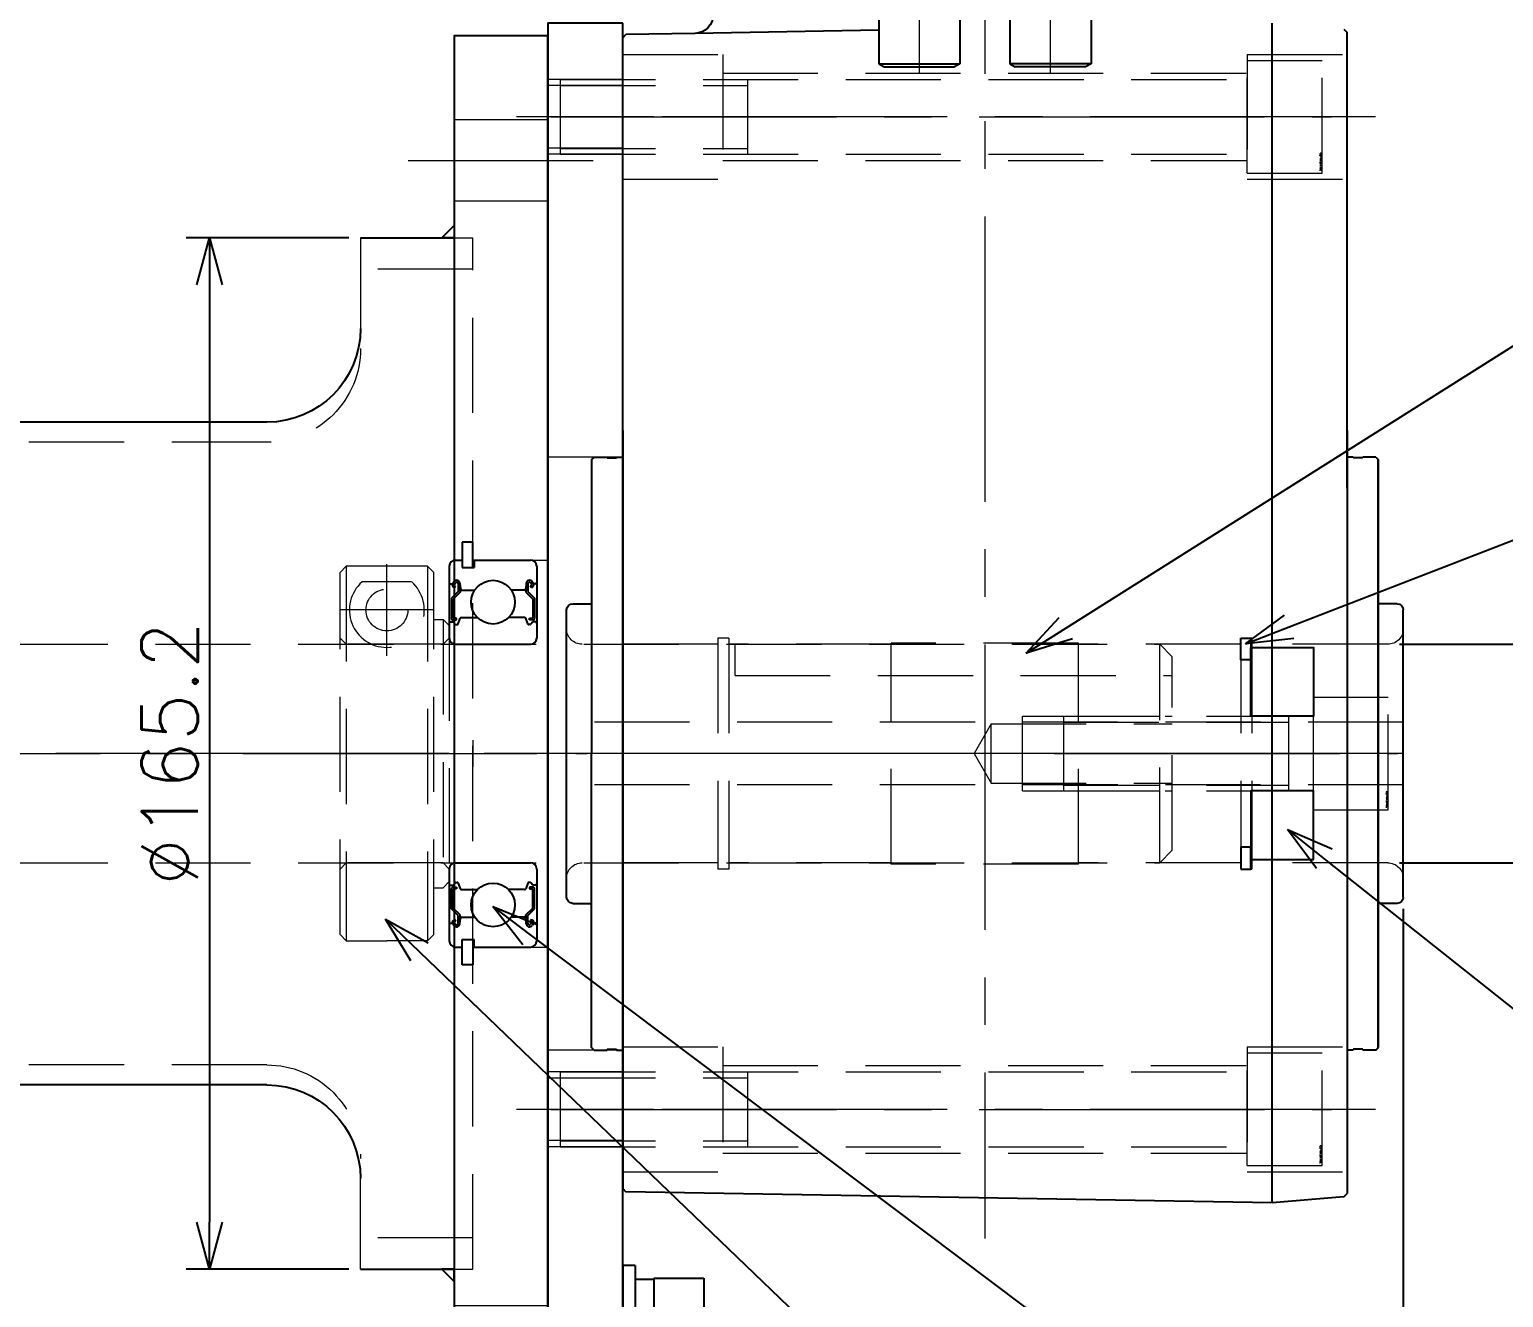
# Model space of a CAD drawing. Header units: millimetres. Extents: x 0 to 38884, y -3675 to 8056.
# Drawn here: x 13331.3 to 13567.3, y 1724.4 to 1927.5 of the extents above; entities that cross this region are included whole.
import ezdxf
from ezdxf import colors
from ezdxf.entities.mleader import LeaderData, LeaderLine
from ezdxf.enums import TextEntityAlignment as Align
from ezdxf.math import Vec2, Vec3

# ---------------------------------------------------------------- set-up
doc = ezdxf.new("R2010")
doc.units = ezdxf.units.MM
doc.header["$LTSCALE"] = 2.4
doc.header["$PDMODE"] = 99
doc.header["$PDSIZE"] = 1
doc.linetypes.add('CENTER2', pattern=[28.575, 19.05, -3.175, 3.175, -3.175])
doc.linetypes.add('HIDDEN', pattern=[9.525, 6.35, -3.175])
for name, color, linetype, lineweight in [('04_HIDDEN', 2, 'HIDDEN', 13), ('05_CENTER', 4, 'CENTER2', 13), ('08_DIM', 3, 'Continuous', 13)]:
    doc.layers.add(name, color=color, linetype=linetype, lineweight=lineweight)
doc.layers.add('10_DRAFT', color=8, linetype='Continuous', lineweight=0, plot=False)
doc.styles.add('KSS_TXT', font='txt.shx', dxfattribs={"bigfont": 'extfont2.shx'})
doc.styles.add('KSS_TXT_L', font='txt.shx', dxfattribs={"height": 3, "bigfont": 'extfont2.shx'})
doc.styles.get("Standard").update_dxf_attribs({"font": 'txt.shx', "bigfont": 'extfont2.shx'})
doc.dimstyles.new('KSS_DIM', dxfattribs={"dimscale": 2, "dimtxt": 3, "dimasz": 2.5, "dimexe": 1.25, "dimexo": 0.625, "dimtad": 1, "dimdsep": 46, "dimtxsty": 'KSS_TXT', "dimblk": 'OPEN30', "dimcen": 0, "dimazin": 2, "dimtfac": 0.75, "dimtmove": 0, "dimatfit": 3, "dimldrblk": 'OPEN30', "dimfxl": 1.25, "dimtolj": 1, "dimarcsym": 0})

# ---------------------------------------------------------------- blocks, each defined once
blk = doc.blocks.new('_Open30')
at = {"color": 0, "linetype": 'ByBlock', "lineweight": -2}
for p, q in [((-1, 0.268), (0, 0)), ((0, 0), (-1, -0.268)), ((0, 0), (-1, 0))]:
    blk.add_line(p, q, dxfattribs=at)
blk = doc.blocks.new('AM_BALLOON1')
at = {"transparency": 16777216}
blk.add_circle((0, 0), 5, dxfattribs=at)
blk.add_attdef('B_NUMBER', text='', height=3, dxfattribs=at).set_placement((0, 0), align=Align.MIDDLE_CENTER)
blk = doc.blocks.new('_OPEN')
at = {"color": 0, "linetype": 'ByBlock'}
for p, q in [((-1, 0.167), (0, 0)), ((0, 0), (-1, -0.167)), ((0, 0), (-1, 0))]:
    blk.add_line(p, q, dxfattribs=at)
blk = doc.blocks.new('*D339')
at = {"layer": '08_DIM', "color": 0, "lineweight": -2, "transparency": 16777216}
for p, q in [((13551.3, 1786.66), (13551.3, 1598.73)), ((13426.3, 1697.66), (13426.3, 1598.73)), ((13433.8, 1602.48), (13543.8, 1602.48))]:
    blk.add_line(p, q, dxfattribs=at)
at = {"layer": 'Defpoints', "color": 0, "transparency": 16777216}
for p in [(13551.3, 1788.54), (13426.3, 1699.54), (13551.3, 1602.48)]:
    blk.add_point(p, dxfattribs=at)
at = {"layer": '08_DIM', "color": 0, "lineweight": -2, "transparency": 16777216, "xscale": 7.5, "yscale": 7.5, "zscale": 7.5, "rotation": 180}
blk.add_blockref('_Open30', (13426.3, 1602.48), dxfattribs=at)
at = {"layer": '08_DIM', "color": 0, "lineweight": -2, "transparency": 16777216, "xscale": 7.5, "yscale": 7.5, "zscale": 7.5}
blk.add_blockref('_Open30', (13551.3, 1602.48), dxfattribs=at)
at = {"layer": '08_DIM', "color": 0, "transparency": 16777216, "insert": (13488.8, 1608.86), "char_height": 9, "attachment_point": 5, "style": 'KSS_TXT'}
blk.add_mtext('\\A1;125', dxfattribs=at)
blk = doc.blocks.new('*D342')
at = {"layer": '08_DIM', "color": 0, "lineweight": -2, "transparency": 16777216}
for p, q in [((13551.3, 1786.66), (13551.3, 1548.64)), ((13414.3, 1692.66), (13414.3, 1548.64)), ((13421.8, 1552.39), (13543.8, 1552.39))]:
    blk.add_line(p, q, dxfattribs=at)
at = {"layer": 'Defpoints', "color": 0, "transparency": 16777216}
for p in [(13551.3, 1788.54), (13414.3, 1694.54), (13551.3, 1552.39)]:
    blk.add_point(p, dxfattribs=at)
at = {"layer": '08_DIM', "color": 0, "lineweight": -2, "transparency": 16777216, "xscale": 7.5, "yscale": 7.5, "zscale": 7.5, "rotation": 180}
blk.add_blockref('_Open30', (13414.3, 1552.39), dxfattribs=at)
at = {"layer": '08_DIM', "color": 0, "lineweight": -2, "transparency": 16777216, "xscale": 7.5, "yscale": 7.5, "zscale": 7.5}
blk.add_blockref('_Open30', (13551.3, 1552.39), dxfattribs=at)
at = {"layer": '08_DIM', "color": 0, "transparency": 16777216, "insert": (13482.8, 1558.76), "char_height": 9, "attachment_point": 5, "style": 'KSS_TXT'}
blk.add_mtext('\\A1;137', dxfattribs=at)
blk = doc.blocks.new('*D343')
at = {"layer": '08_DIM', "color": 0, "lineweight": -2, "transparency": 16777216}
for p, q in [((13382.42, 1894.14), (13356.36, 1894.14)), ((13360.11, 1886.64), (13360.11, 1736.44)), ((13382.42, 1728.94), (13356.36, 1728.94))]:
    blk.add_line(p, q, dxfattribs=at)
at = {"layer": 'Defpoints', "color": 0, "transparency": 16777216}
for p in [(13384.3, 1894.14), (13360.11, 1728.94), (13384.3, 1728.94)]:
    blk.add_point(p, dxfattribs=at)
at = {"layer": '08_DIM', "color": 0, "lineweight": -2, "transparency": 16777216, "xscale": 7.5, "yscale": 7.5, "zscale": 7.5}
for p, rotation in [((13360.11, 1894.14), 90), ((13360.11, 1728.94), 270)]:
    blk.add_blockref('_Open30', p, dxfattribs=dict(at, rotation=rotation))
at = {"layer": '08_DIM', "color": 0, "transparency": 16777216, "insert": (13353.73, 1811.54), "char_height": 9, "attachment_point": 5, "rotation": 90, "style": 'KSS_TXT'}
blk.add_mtext('\\A1;%%C165.2', dxfattribs=at)
blk = doc.blocks.new('*D344')
at = {"layer": '08_DIM', "color": 0, "lineweight": -2, "transparency": 16777216}
for p, q in [((13550.67, 1829.04), (13598.8, 1829.04)), ((13595.05, 1801.54), (13595.05, 1821.54)), ((13550.67, 1794.04), (13598.8, 1794.04))]:
    blk.add_line(p, q, dxfattribs=at)
at = {"layer": 'Defpoints', "color": 0, "transparency": 16777216}
for p in [(13548.8, 1829.04), (13595.05, 1829.04), (13548.8, 1794.04)]:
    blk.add_point(p, dxfattribs=at)
at = {"layer": '08_DIM', "color": 0, "lineweight": -2, "transparency": 16777216, "xscale": 7.5, "yscale": 7.5, "zscale": 7.5}
for p, rotation in [((13595.05, 1829.04), 90), ((13595.05, 1794.04), 270)]:
    blk.add_blockref('_Open30', p, dxfattribs=dict(at, rotation=rotation))
at = {"layer": '08_DIM', "color": 0, "transparency": 16777216, "insert": (13588.67, 1811.54), "char_height": 9, "attachment_point": 5, "rotation": 90, "style": 'KSS_TXT'}
blk.add_mtext('\\A1;%%C35', dxfattribs=at)
blk = doc.blocks.new('GM-SHYPF-RH 0.75kW、1／5～1／60、200V、60Hzb_1')
at = {"color": 0}
for p, q in [((-24, 124), (-24, 120.999397)), ((0, 125), (-23, 125)), ((23, 125), (0, 125)), ((24, 124), (24, 120.999397)), ((-47.5, 120.6), (-47.1, 121)), ((-47.5, 120.6), (-47.5, 118.5)), ((-47.1, 121), (0, 121)), ((47.1, 121), (0, 121)), ((47.5, 120.6), (47.1, 121)), ((47.5, 120.6), (47.5, 118.5)), ((-47.35, 118.5), (-47.5, 118.5)), ((-47.35, 118.5), (-47.35, 117)), ((47.35, 118.5), (47.5, 118.5)), ((47.35, 118.5), (47.35, 117)), ((-114.677646, 116), (-115.186372, 115.500076)), ((-42.493, 116), (-114.677646, 116)), ((-51.742591, 116), (69.684756, 116)), ((-47.35, 117), (-47.5, 117)), ((-47.5, 117), (-47.5, 116)), ((47.35, 117), (47.5, 117)), ((47.5, 117), (47.5, 116)), ((69.684756, 116), (70.193405, 115.500152)), ((-115.379293, 104.447643), (-115.186371, 115.500152)), ((72.000007, 12), (70.193405, 115.500152)), ((-115.896084, 75), (-115.379293, 104.447643)), ((-117.999533, 75), (-110.499534, 75)), ((-110.499534, 75), (-109.999534, 74.133876)), ((-110.499534, 75), (-110.499534, 62)), ((-109.999534, 74.133876), (-109.999534, 62.86593)), ((-117.999533, 62), (-110.499535, 62)), ((-110.499535, 62.000001), (-109.999534, 62.86593)), ((-117.999533, 54), (-110.499535, 54)), ((-110.499535, 53.999999), (-109.999534, 53.13407)), ((-110.499534, 41), (-110.499534, 54)), ((-109.999534, 41.866124), (-109.999534, 53.13407)), ((-117.999533, 41), (-110.499534, 41)), ((-110.499534, 41), (-109.999534, 41.866124)), ((-18.5, 16.999863), (-18.5, 15.249863)), ((72.000007, 12), (-117.0017, 12)), ((70.999679, 0.496546), (71.95825, 11.999397)), ((-116.043129, 0.497148), (-115.503484, 0.000602)), ((-42.493, 0), (-115.502829, 0)), ((-51.742591, 0), (69.684756, 0)), ((-47.5, -1), (-47.5, 0)), ((47.497452, 0), (70.460033, 0)), ((47.497452, 0), (69.916633, 0)), ((47.5, -1), (47.5, 0)), ((70.999679, 0.496546), (70.460033, 0)), ((-47.35, -1), (-47.5, -1)), ((-47.35, -2.5), (-47.35, -1)), ((47.35, -1), (47.5, -1)), ((47.35, -2.5), (47.35, -1)), ((-47.5, -4.6), (-47.5, -2.5)), ((-47.35, -2.5), (-47.5, -2.5)), ((-47.5, -4.6), (-47.1, -5)), ((47.5, -4.6), (47.1, -5)), ((47.35, -2.5), (47.5, -2.5)), ((47.5, -4.6), (47.5, -2.5)), ((0, -5), (-47.1, -5)), ((-47.1, -5), (0, -5)), ((-24, -8.000137), (-24, -5)), ((0, -5), (47.1, -5)), ((47.1, -5), (0, -5)), ((24, -8.000137), (24, -5)), ((0, -9.000137), (-23, -9.000137)), ((23, -9.000137), (0, -9.000137))]:
    blk.add_line(p, q, dxfattribs=at)
for centre, radius, start, end in [((-23, 124), 1, 90, 180), ((23, 124), 1, 0, 90), ((-118.378836, 104.5), 3, 270, 359), ((-23, -8.000137), 1, 180, 270), ((23, -8.000137), 1, 270, 0)]:
    blk.add_arc(centre, radius, start, end, dxfattribs=at)
at = {"layer": '04_HIDDEN', "color": 0}
for p, q in [((-5, -9.000137), (-5, 125)), ((5, -9.000068), (5, 125.000068)), ((-17.5, 100.75), (-17.5, 122.5)), ((17.5, 121), (-17.5, 121)), ((17.5, 100.75), (17.5, 122.5)), ((-112.000018, 115.999398), (-112.000018, 99.999398)), ((-92.000018, 115.999398), (-92.000018, 99.999398)), ((46.999982, 115.999398), (46.999982, 99.999398)), ((66.999982, 115.999398), (66.999982, 99.999398)), ((-112.000018, 99.999398), (-92.000018, 99.999398)), ((-109.000018, 99.999398), (-109.000018, 15.999398)), ((-95.000018, 99.999398), (-95.000018, 15.999398)), ((-18.5, 100.75), (18.5, 100.75)), ((-18.5, 99), (-18.5, 100.75)), ((18.5, 99), (18.5, 100.75)), ((46.999982, 99.999398), (66.999982, 99.999398)), ((49.999982, 99.999398), (49.999982, 15.999398)), ((63.999982, 99.999398), (63.999982, 15.999398)), ((-18.5, 99), (18.5, 99)), ((-17.5, 73), (-17.5, 99)), ((17.5, 73), (17.5, 99)), ((17.7, 73), (-17.7, 73)), ((-17.7, 42.999863), (-17.7, 73)), ((17.7, 42.999863), (17.7, 73)), ((17.7, 42.999863), (-17.7, 42.999863)), ((-17.5, 16.999863), (-17.5, 42.999863)), ((17.5, 16.999863), (17.5, 42.999863)), ((-18.5, 16.999863), (18.5, 16.999863)), ((18.5, 16.999863), (18.5, 15.249863)), ((-112.000018, 15.999398), (-112.000018, -0.000602)), ((-112.000018, 15.999398), (-92.000018, 15.999398)), ((-92.000018, 15.999398), (-92.000018, -0.000602)), ((-18.5, 15.249863), (18.5, 15.249863)), ((-17.5, -6.500137), (-17.5, 15.249863)), ((17.5, -6.500137), (17.5, 15.249863)), ((46.999982, 15.999398), (46.999982, -0.000602)), ((46.999982, 15.999398), (66.999982, 15.999398)), ((66.999982, 15.999398), (66.999982, -0.000602))]:
    blk.add_line(p, q, dxfattribs=at)
for centre, start, end in [((-20, 122.5), 0, 90), ((20, 122.5), 90, 180), ((-20, -6.500137), 270, 0), ((20, -6.500137), 180, 270)]:
    blk.add_arc(centre, 2.5, start, end, dxfattribs=at)
at = {"layer": '05_CENTER', "color": 0}
for p, q in [((-102, -4.543409), (-102, 120.542205)), ((57, -4.543409), (57, 120.542205)), ((-109.085492, 68.5), (-141.095102, 68.5)), ((-360.376687, 58), (77.680915, 58)), ((-109.072482, 47.5), (-141.095102, 47.5))]:
    blk.add_line(p, q, dxfattribs=at)
at = {"layer": '10_DRAFT'}
blk.add_line((0, -9.000137), (0, 125), dxfattribs=at)
blk = doc.blocks.new('A$C02B163D6_1')
at = {"color": 0}
for p, q in [((-150, 82.6), (-165, 82.6)), ((-15, 82.6), (-30, 82.6)), ((-135, 53.09), (-45, 53.09)), ((-135, -53.09), (-45, -53.09)), ((-150, -82.6), (-165, -82.6)), ((-15, -82.6), (-30, -82.6))]:
    blk.add_line(p, q, dxfattribs=at)
for points in [[(-180, 115), (-165, 115), (-165, -115), (-180, -115)], [(-15, -115), (0, -115), (0, 115), (-15, 115)]]:
    blk.add_lwpolyline(points, close=True, dxfattribs=at)
at = {"color": 3}
for points in [[(-165, 82.6), (-163, 82.6), (-163, 82.6), (-165, 84.6)], [(-15, 82.6), (-17, 82.6), (-17, 82.6), (-15, 84.6)], [(-165, -82.6), (-163, -82.6), (-163, -82.6), (-165, -84.6)], [(-15, -82.6), (-17, -82.6), (-17, -82.6), (-15, -84.6)]]:
    blk.add_lwpolyline(points, close=True, dxfattribs=at)
at = {"color": 0}
for centre, start, end in [((-135, 68.09), 180, 270), ((-45, 68.09), 270, 0), ((-135, -68.09), 90, 180), ((-45, -68.09), 0, 90)]:
    blk.add_arc(centre, 15, start, end, dxfattribs=at)
at = {"layer": '04_HIDDEN'}
for p, q in [((-180, 101.5), (-165, 101.5)), ((-180, 88.5), (-165, 88.5)), ((-165, 82.6), (-168, 82.6)), ((-168, -82.6), (-168, 82.6)), ((-15, 82.6), (-12, 82.6)), ((-12, -82.6), (-12, 82.6)), ((-168, 77.6), (-150, 77.6)), ((-30, 77.6), (-12, 77.6)), ((-12, 44.89), (0, 44.89)), ((-12, 43.64), (0, 43.64)), ((-12, 34.14), (0, 34.14)), ((-168, 31), (-180, 31)), ((-12, 32.89), (0, 32.89)), ((-168, -31), (-180, -31)), ((-12, -32.89), (0, -32.89)), ((-12, -34.14), (0, -34.14)), ((-12, -43.64), (0, -43.64)), ((-12, -44.89), (0, -44.89)), ((-168, -77.6), (-150, -77.6)), ((-30, -77.6), (-12, -77.6)), ((-165, -82.6), (-168, -82.6)), ((-15, -82.6), (-12, -82.6)), ((-180, -88.5), (-165, -88.5)), ((-180, -101.5), (-165, -101.5))]:
    blk.add_line(p, q, dxfattribs=at)
at = {"layer": '04_HIDDEN', "color": 9}
for p, q in [((-12, 45), (0, 45)), ((-12, -45), (0, -45))]:
    blk.add_line(p, q, dxfattribs=at)
at = {"layer": '04_HIDDEN'}
for points in [[(-150, 82.6), (-150, 64.88, 0.414214), (-135, 49.88), (-45, 49.88, 0.414214), (-30, 64.88), (-30, 82.6)], [(-150, -82.6), (-150, -64.88, -0.414214), (-135, -49.88), (-45, -49.88, -0.414214), (-30, -64.88), (-30, -82.6)]]:
    blk.add_lwpolyline(points, format="xyb", dxfattribs=at)
at = {"layer": '05_CENTER'}
for p, q in [((-22.37, 100), (7.26, 100)), ((-157.63, 95), (-187.26, 95)), ((-16.14, 38.89), (4.12, 38.89)), ((6, 0), (-186.3, 0)), ((-16.14, -38.89), (4.12, -38.89)), ((-157.63, -95), (-187.26, -95)), ((-22.37, -100), (7.26, -100))]:
    blk.add_line(p, q, dxfattribs=at)
blk = doc.blocks.new('A$C041477D7_1')
at = {"color": 0}
blk.add_lwpolyline([(117, 12), (117, 0), (-112, 0), (-112, 12)], close=True, dxfattribs=at)
at = {"layer": '04_HIDDEN'}
for p, q in [((-101, 12), (-101, 0)), ((-100, 12), (-100, 0)), ((-90, 12), (-90, 0)), ((-89, 12), (-89, 0)), ((-63, 12), (-63, 0)), ((-62, 12), (-62, 0)), ((-52, 12), (-52, 0)), ((-51, 12), (-51, 0)), ((-47.5, 12), (-47.5, 0)), ((47.5, 12), (47.5, 0)), ((96, 12), (96, 0)), ((97, 12), (97, 0)), ((107, 12), (107, 0)), ((108, 12), (108, 0))]:
    blk.add_line(p, q, dxfattribs=at)
at = {"layer": '05_CENTER'}
for p, q in [((-95, 17), (-95, -5)), ((-57, 17), (-57, -5)), ((102, 17), (102, -5))]:
    blk.add_line(p, q, dxfattribs=at)
at = {"layer": '10_DRAFT'}
blk.add_line((0, 12), (0, 0), dxfattribs=at)
blk = doc.blocks.new('A$C04153C8E_1')
at = {"color": 0}
for points in [[(0, 18.5), (-1.6, 18.5), (-1.6, 15), (0, 15)], [(0, -18.5), (-1.6, -18.5), (-1.6, -15), (0, -15)]]:
    blk.add_lwpolyline(points, close=True, dxfattribs=at)
at = {"layer": '10_DRAFT'}
blk.add_line((0, 0), (-1.6, 0), dxfattribs=at)
blk = doc.blocks.new('A$C564416E9_1')
at = {"color": 0}
for points in [[(0, 17), (-10, 17), (-10, 6), (0, 6)], [(0, -17), (-10, -17), (-10, -6), (0, -6)]]:
    blk.add_lwpolyline(points, close=True, dxfattribs=at)
at = {"layer": '10_DRAFT'}
blk.add_line((-10, 0), (0, 0), dxfattribs=at)
blk = doc.blocks.new('A$C415A6936_1')
at = {"color": 0}
for p, q in [((9, 12), (-9, 12)), ((-9, 12), (-9, 0)), ((9, 0), (9, 12)), ((9, 0), (-9, 0))]:
    blk.add_line(p, q, dxfattribs=at)
at = {"color": 0, "linetype": 'CENTER2'}
blk.add_line((0, -41.5), (0, 13.5), dxfattribs=at)
at = {"color": 0, "linetype": 'HIDDEN'}
for p, q in [((-6, -40), (-6, 0)), ((6, -40), (6, 0)), ((-6, -4), (6, -4)), ((-5.05, -40), (-5.05, -4)), ((5.05, -40), (5.05, -4)), ((-6, -40), (6, -40))]:
    blk.add_line(p, q, dxfattribs=at)
at = {"layer": '10_DRAFT', "style": 'KSS_TXT_L'}
blk.add_text('CS-M12x40L', height=0.3, dxfattribs=at).set_placement((6.07, 11.66))
blk = doc.blocks.new('A$C4DE534E5_2')
at = {"color": 0, "linetype": 'CENTER2'}
blk.add_line((0, -27.01), (0, 15.35), dxfattribs=at)
at = {"color": 0}
for p, q in [((-10.97, 13), (10.97, 13)), ((-10.97, 5), (-10.97, 13)), ((-5.48, 5), (-5.48, 13)), ((5.48, 5), (5.48, 13)), ((10.97, 5), (10.97, 13)), ((-10.97, 5), (10.97, 5)), ((-10.75, 5), (-10.75, 2)), ((0, 2), (-3, 5)), ((0, 5), (3, 2)), ((10.75, 2), (10.75, 5)), ((-13, 2), (13, 2)), ((-13, 2), (-13, 0)), ((-13, 0), (13, 0)), ((13, 0), (13, 2))]:
    blk.add_line(p, q, dxfattribs=at)
at = {"color": 0, "linetype": 'HIDDEN'}
for p, q in [((-6, -25), (-6, 0)), ((-5.05, -25), (-5.05, 0)), ((5.05, -25), (5.05, 0)), ((6, -25), (6, 0)), ((-6, -25), (6, -25))]:
    blk.add_line(p, q, dxfattribs=at)
at = {"layer": '10_DRAFT', "style": 'KSS_TXT_L'}
blk.add_text('BT-M12x30L,SW,PW', height=0.3, dxfattribs=at).set_placement((6.19, 12.66))
blk = doc.blocks.new('A$C169F6710_1')
at = {"color": 0}
for p, q in [((9, 12), (-9, 12)), ((-9, 12), (-9, 0)), ((9, 0), (9, 12)), ((9, 0), (-9, 0))]:
    blk.add_line(p, q, dxfattribs=at)
at = {"color": 0, "linetype": 'CENTER2'}
blk.add_line((0, -111.5), (0, 13.5), dxfattribs=at)
at = {"color": 0, "linetype": 'HIDDEN'}
for p, q in [((-6, -110), (-6, 0)), ((6, -110), (6, 0)), ((-6, -80), (6, -80)), ((-5.05, -110), (-5.05, -80)), ((5.05, -110), (5.05, -80)), ((-6, -110), (6, -110))]:
    blk.add_line(p, q, dxfattribs=at)
at = {"layer": '10_DRAFT', "style": 'KSS_TXT_L'}
blk.add_text('CS-M12x110L', height=0.3, dxfattribs=at).set_placement((5.79, 11.66))
blk = doc.blocks.new('A$C630D245E_1')
at = {"color": 0}
for p, q in [((-300, 17.5), (-2, 17.5)), ((0, 15.5), (-2, 17.5)), ((-2, -17.5), (-2, 17.5)), ((0, -15.5), (0, 15.5)), ((0, -15.5), (-2, -17.5)), ((-300, -17.5), (-2, -17.5))]:
    blk.add_line(p, q, dxfattribs=at)
at = {"layer": '04_HIDDEN'}
for p, q in [((-70, 12.5), (-70, 17.5)), ((-70, 12.5), (0, 12.5)), ((-29, 4.75), (-31.74, 0)), ((-29, -4.75), (-29, 4.75)), ((-29, 4.75), (0, 4.75)), ((-24, 6), (0, 6)), ((-24, -6), (-24, 6)), ((-31.74, 0), (-29, -4.75)), ((-29, -4.75), (0, -4.75)), ((-24, -6), (0, -6))]:
    blk.add_line(p, q, dxfattribs=at)
at = {"layer": '05_CENTER'}
blk.add_line((4.08, 0), (-1560, 0), dxfattribs=at)
blk = doc.blocks.new('A$C41610DD0_1')
blk.add_blockref('A$C630D245E_1', (0, 0))
blk = doc.blocks.new('SCSBN35-43b_1')
at = {"color": 0}
for p, q in [((3.5, 30), (2.5, 29)), ((2.5, 29), (2.5, -29)), ((3.5, -30), (3.5, 30)), ((3.5, 30), (10, 30)), ((16.5, 30), (10, 30)), ((16.5, -30), (16.5, 30)), ((16.5, 30), (17.5, 29)), ((17.5, 29), (17.5, -29)), ((1, 21.5), (0, 20.5)), ((2.5, 21.5), (1, 21.5)), ((1, -21.5), (1, 21.5)), ((0, -20.5), (0, 20.5)), ((0, -20.5), (1, -21.5)), ((2.5, -21.5), (1, -21.5)), ((6.03, -27.5), (13.97, -27.5)), ((3.5, -30), (2.5, -29)), ((3.5, -30), (16.5, -30)), ((16.5, -30), (17.5, -29))]:
    blk.add_line(p, q, dxfattribs=at)
blk.add_circle((10, -23), 3.35, dxfattribs=at)
blk.add_arc((10, -23), 6, 311.4752, 228.5248, dxfattribs=at)
at = {"layer": '04_HIDDEN', "color": 0}
for p, q in [((1, 17.5), (0, 18.5)), ((1, 17.5), (16.5, 17.5)), ((16.5, 17.5), (17.5, 18.5)), ((1, -17.5), (0, -18.5)), ((1, -17.5), (16.5, -17.5)), ((16.5, -17.5), (17.5, -18.5))]:
    blk.add_line(p, q, dxfattribs=at)
at = {"layer": '05_CENTER', "color": 0}
for p, q in [((10, -15.64), (10, -30.36)), ((2.64, -23), (17.36, -23))]:
    blk.add_line(p, q, dxfattribs=at)
at = {"layer": '10_DRAFT'}
blk.add_line((0, 0), (17.5, 0), dxfattribs=at)
blk = doc.blocks.new('B6007ZZNRa_1')
at = {"color": 0}
for p, q in [((0, 33.85), (-1.7, 33.85)), ((-1.7, 33.85), (-1.7, 31)), ((0, 29.81), (0, 33.85)), ((-2.78, 31), (-1.7, 31)), ((-1.7, 31), (-1.7, 29.81)), ((0.2, 31), (9.22, 31)), ((0.2, 31), (0.2, 29.81)), ((-3.78, 30), (-3.78, 18.5)), ((-1.7, 29.81), (0, 29.81)), ((0, 29.81), (0.2, 29.81)), ((10.22, 30), (10.22, 18.5)), ((-3.58, 27.2), (-3.28, 27.2)), ((-2.34, 25.97), (-3.44, 24.87)), ((-3.28, 27.2), (-3.05, 27.53)), ((-2.96, 26.61), (-3.21, 26.78)), ((-3.03, 27.03), (-2.8, 27.36)), ((-2.79, 26.85), (-3.03, 27.03)), ((-2.96, 26.61), (-2.79, 26.85)), ((-2.38, 27.23), (-2.34, 25.97)), ((-2.09, 27.27), (-2.01, 26.38)), ((-2.04, 26.72), (-2.04, 25.85)), ((-1.81, 26.2), (0.31, 26.2)), ((8.25, 26.2), (6.13, 26.2)), ((8.53, 27.27), (8.45, 26.38)), ((8.48, 26.72), (8.48, 25.85)), ((8.82, 27.23), (8.78, 25.97)), ((8.78, 25.97), (9.88, 24.87)), ((9.23, 26.85), (9.47, 27.03)), ((9.4, 26.61), (9.23, 26.85)), ((9.47, 27.03), (9.24, 27.36)), ((9.4, 26.61), (9.65, 26.78)), ((9.72, 27.2), (9.49, 27.53)), ((10.02, 27.2), (9.72, 27.2)), ((-3.44, 24.87), (-3.44, 21.7)), ((-2.04, 25.85), (-3.14, 24.75)), ((-3.14, 24.75), (-3.14, 21.7)), ((8.48, 25.85), (9.58, 24.75)), ((9.58, 24.75), (9.58, 21.7)), ((9.88, 24.87), (9.88, 21.7)), ((-2.62, 21.7), (-3.14, 21.7)), ((-3.14, 21.4), (-2.62, 21.4)), ((-2.62, 21.4), (-2.62, 21.7)), ((-2.35, 20.78), (-2.02, 21.67)), ((-1.83, 21.8), (0.72, 21.8)), ((8.27, 21.8), (5.72, 21.8)), ((8.79, 20.78), (8.46, 21.67)), ((9.06, 21.4), (9.06, 21.7)), ((9.06, 21.7), (9.58, 21.7)), ((9.58, 21.4), (9.06, 21.4)), ((-3.58, 21.1), (-3.18, 21.1)), ((-3.18, 21.1), (-2.86, 20.72)), ((-2.71, 20.65), (-2.53, 20.65)), ((9.15, 20.65), (8.97, 20.65)), ((9.62, 21.1), (9.3, 20.72)), ((10.02, 21.1), (9.62, 21.1)), ((-2.78, 17.5), (9.22, 17.5)), ((-3.78, -18.5), (-3.78, -30)), ((-2.78, -17.5), (9.22, -17.5)), ((10.22, -18.5), (10.22, -30)), ((-3.58, -21.1), (-3.18, -21.1)), ((-3.18, -21.1), (-2.86, -20.72)), ((-2.71, -20.65), (-2.53, -20.65)), ((-2.35, -20.78), (-2.02, -21.67)), ((8.79, -20.78), (8.46, -21.67)), ((9.15, -20.65), (8.97, -20.65)), ((9.62, -21.1), (9.3, -20.72)), ((10.02, -21.1), (9.62, -21.1)), ((-3.44, -24.87), (-3.44, -21.7)), ((-3.14, -21.4), (-2.62, -21.4)), ((-3.14, -24.75), (-3.14, -21.7)), ((-2.62, -21.7), (-3.14, -21.7)), ((-2.62, -21.4), (-2.62, -21.7)), ((-1.83, -21.8), (0.72, -21.8)), ((8.27, -21.8), (5.72, -21.8)), ((9.06, -21.4), (9.06, -21.7)), ((9.58, -21.4), (9.06, -21.4)), ((9.06, -21.7), (9.58, -21.7)), ((9.58, -24.75), (9.58, -21.7)), ((9.88, -24.87), (9.88, -21.7)), ((-2.34, -25.97), (-3.44, -24.87)), ((-2.04, -25.85), (-3.14, -24.75)), ((-2.04, -26.72), (-2.04, -25.85)), ((8.48, -25.85), (9.58, -24.75)), ((8.48, -26.72), (8.48, -25.85)), ((8.78, -25.97), (9.88, -24.87)), ((-3.58, -27.2), (-3.28, -27.2)), ((-3.28, -27.2), (-3.05, -27.53)), ((-2.96, -26.61), (-3.21, -26.78)), ((-2.79, -26.85), (-3.03, -27.03)), ((-3.03, -27.03), (-2.8, -27.36)), ((-2.96, -26.61), (-2.79, -26.85)), ((-2.38, -27.23), (-2.34, -25.97)), ((-2.09, -27.27), (-2.01, -26.38)), ((-1.81, -26.2), (0.31, -26.2)), ((8.25, -26.2), (6.13, -26.2)), ((8.53, -27.27), (8.45, -26.38)), ((8.82, -27.23), (8.78, -25.97)), ((9.4, -26.61), (9.23, -26.85)), ((9.23, -26.85), (9.47, -27.03)), ((9.47, -27.03), (9.24, -27.36)), ((9.4, -26.61), (9.65, -26.78)), ((9.72, -27.2), (9.49, -27.53)), ((10.02, -27.2), (9.72, -27.2)), ((-1.7, -29.81), (0, -29.81)), ((-1.7, -31), (-1.7, -29.81)), ((0, -29.81), (0.2, -29.81)), ((0, -29.81), (0, -33.85)), ((0.2, -31), (0.2, -29.81)), ((-2.78, -31), (-1.7, -31)), ((-1.7, -33.85), (-1.7, -31)), ((0.2, -31), (9.22, -31)), ((0.27, -31), (0.27, -31)), ((2.72, -31), (2.72, -31)), ((0, -33.85), (-1.7, -33.85))]:
    blk.add_line(p, q, dxfattribs=at)
for centre in [(3.22, 24.25), (3.22, -24.25)]:
    blk.add_circle(centre, 3.5, dxfattribs=at)
for centre, radius, start, end in [((-2.78, 30), 1, 90, 180), ((9.22, 30), 1, 0, 90), ((-3.58, 27.4), 0.2, 180, 270), ((-3.03, 27.03), 0.3, 144.9356, 235.0377), ((-2.61, 27.23), 0.53, 5.0651, 144.9356), ((-2.61, 27.22), 0.23, 2.1311, 144.9356), ((-1.81, 26.4), 0.2, 185.0651, 270), ((8.25, 26.4), 0.2, 270, 354.9349), ((9.05, 27.23), 0.53, 35.0644, 174.9349), ((9.05, 27.22), 0.23, 35.0644, 177.8689), ((9.47, 27.03), 0.3, 304.9623, 35.0644), ((10.02, 27.4), 0.2, 270, 0), ((-3.14, 21.7), 0.3, 180, 270), ((-1.83, 21.6), 0.2, 90, 159.9703), ((8.27, 21.6), 0.2, 20.0297, 90), ((9.58, 21.7), 0.3, 270, 0), ((-3.58, 20.9), 0.2, 90, 180), ((-2.71, 20.85), 0.2, 219.9991, 270), ((-2.53, 20.85), 0.2, 270, 339.9703), ((8.97, 20.85), 0.2, 200.0297, 270), ((9.15, 20.85), 0.2, 270, 320.0009), ((10.02, 20.9), 0.2, 0, 90), ((-2.78, 18.5), 1, 180, 270), ((9.22, 18.5), 1, 270, 0), ((-2.78, -18.5), 1, 90, 180), ((9.22, -18.5), 1, 0, 90), ((-3.58, -20.9), 0.2, 180, 270), ((-2.71, -20.85), 0.2, 90, 140.0009), ((-2.53, -20.85), 0.2, 20.0297, 90), ((8.97, -20.85), 0.2, 90, 159.9703), ((9.15, -20.85), 0.2, 39.9991, 90), ((10.02, -20.9), 0.2, 270, 0), ((-3.14, -21.7), 0.3, 90, 180), ((-1.83, -21.6), 0.2, 200.0297, 270), ((8.27, -21.6), 0.2, 270, 339.9703), ((9.58, -21.7), 0.3, 0, 90), ((-3.58, -27.4), 0.2, 90, 180), ((-3.03, -27.03), 0.3, 124.9623, 215.0644), ((-2.61, -27.23), 0.53, 215.0644, 354.9349), ((-2.61, -27.22), 0.23, 215.0644, 357.8689), ((-1.81, -26.4), 0.2, 90, 174.9349), ((8.25, -26.4), 0.2, 5.0651, 90), ((9.05, -27.23), 0.53, 185.0651, 324.9356), ((9.05, -27.22), 0.23, 182.1311, 324.9356), ((9.47, -27.03), 0.3, 324.9356, 55.0377), ((10.02, -27.4), 0.2, 0, 90), ((-2.78, -30), 1, 180, 270), ((9.22, -30), 1, 270, 0)]:
    blk.add_arc(centre, radius, start, end, dxfattribs=at)
at = {"layer": '10_DRAFT'}
for p, q in [((-3.78, 0), (10.22, 0)), ((0, 2.15), (0, -2.15))]:
    blk.add_line(p, q, dxfattribs=at)
blk = doc.blocks.new('A$C6A5037E7_1')
at = {"color": 4, "xscale": -1, "rotation": 90}
blk.add_blockref('GM-SHYPF-RH 0.75kW、1／5～1／60、200V、60Hzb_1', (311, 0), dxfattribs=at)
at = {"xscale": -1, "rotation": 270}
blk.add_blockref('A$C041477D7_1', (183, 0), dxfattribs=at)
at = {"xscale": -1}
blk.add_blockref('A$C02B163D6_1', (3, 0), dxfattribs=at)
at = {"color": 4}
blk.add_blockref('B6007ZZNRa_1', (171, 0), dxfattribs=at)
at = {"color": 4, "rotation": 180}
for name, p in [('A$C04153C8E_1', (294, 0)), ('A$C564416E9_1', (295.6, 0))]:
    blk.add_blockref(name, p, dxfattribs=at)
at = {"rotation": 270}
blk.add_blockref('A$C4DE534E5_2', (195, -95), dxfattribs=at)
at = {"layer": '04_HIDDEN', "rotation": 270}
for name, p in [('A$C169F6710_1', (295, 102)), ('A$C415A6936_1', (305.6, 0)), ('A$C169F6710_1', (295, -57))]:
    blk.add_blockref(name, p, dxfattribs=at)
at = {"layer": '04_HIDDEN'}
blk.add_blockref('A$C41610DD0_1', (283, 0), dxfattribs=at)
at = {"layer": '04_HIDDEN', "color": 4, "rotation": 180}
blk.add_blockref('SCSBN35-43b_1', (167.22, 0), dxfattribs=at)

msp = doc.modelspace()

# ---------------------------------------------------------------- block references
msp.add_blockref('A$C6A5037E7_1', (13231.2958, 1811.5371))

# ---------------------------------------------------------------- dimensions: what is measured, and where the dimension line sits
at = {"layer": '08_DIM'}
for base, p1, p2, picture, middle in [((13360.1128, 1728.9371), (13384.2958, 1894.1371), (13384.2958, 1728.9371), '*D343', (13353.7315, 1811.5371)), ((13595.052, 1829.0371), (13548.7962, 1794.0371), (13548.7962, 1829.0371), '*D344', (13588.6708, 1811.5371))]:
    dim = msp.add_linear_dim(base=base, p1=p1, p2=p2, angle=90, text='%%C<>', dimstyle='KSS_DIM', override={"dimscale": 3}, dxfattribs=at)
    dim.commit()
    dim.dimension.update_dxf_attribs({"geometry": picture, "text_midpoint": middle})
for base, p1, p2, picture, middle in [((13551.2953, 1552.3883), (13414.2958, 1694.5371), (13551.2953, 1788.5371), '*D342', (13482.7956, 1558.7633)), ((13551.2962, 1602.4817), (13426.2958, 1699.5371), (13551.2962, 1788.5371), '*D339', (13488.796, 1608.8629))]:
    dim = msp.add_linear_dim(base=base, p1=p1, p2=p2, angle=180, dimstyle='KSS_DIM', override={"dimscale": 3}, dxfattribs=at)
    dim.commit()
    dim.dimension.update_dxf_attribs({"geometry": picture, "text_midpoint": middle})

# ---------------------------------------------------------------- leaders
ml = msp.add_multileader_block('Standard', dxfattribs=at)
ml.set_content('AM_BALLOON1', color=256, scale=3)
ml.set_attribute('B_NUMBER', 'I', width=0)
ml.set_leader_properties(color=256, linetype='ByLayer', lineweight=-1)
ml.set_arrow_properties(name='OPEN')
ml.build(insert=Vec2(0, 0))
ml.multileader.update_dxf_attribs({"leader_type": 0, "has_dogleg": 0, "text_right_attachment_type": 6, "dogleg_length": 0, "arrow_head_size": 6, "scale": 3, "block_connection_type": 1})
ctx = ml.context
ctx.base_point, ctx.scale, ctx.char_height, ctx.arrow_head_size, ctx.landing_gap_size, ctx.plane_origin = Vec3(13741.5477, 1901.073), 3, 12, 6, 6, Vec3(13741.5477, 1901.073)
ctx.right_attachment, ctx.attachment_type = 6, 1
notes = []
notes.append((ctx, [(0, (0, 0, 0), (0, 0), (1, 0), 1, [])]))
ctx.block.insert = Vec3(13741.5477, 1901.073)
at = {"layer": '08_DIM', "color": 4}
ml = msp.add_multileader_mtext('Standard', dxfattribs=at)
ml.set_content('平行キー(ミスミ)\\PKESS10-70 -1個', color=4)
ml.set_leader_properties()
ml.set_arrow_properties(name='OPEN30')
ml.build(insert=Vec2(0, 0))
ml.multileader.update_dxf_attribs({"text_left_attachment_type": 6, "text_right_attachment_type": 6, "dogleg_length": 0.36, "arrow_head_size": 7.5, "scale": 3})
ctx = ml.context
ctx.base_point, ctx.scale, ctx.char_height, ctx.arrow_head_size, ctx.landing_gap_size, ctx.plane_origin = Vec3(13607.9662, 1900.8133), 3, 9, 7.5, 6, Vec3(14322.7438, 1825.8622)
ctx.left_attachment, ctx.right_attachment = 6, 6
notes.append((ctx, [(0, (1, 1, 0), (13606.8862, 1900.8133), (1, 0), 1.08, [(0, [(13490.9252, 1827.6144)], 0, [])])]))
ctx.mtext.insert, ctx.mtext.flow_direction = Vec3(13613.9662, 1911.6133), 5
at = {"layer": '08_DIM'}
ml = msp.add_multileader_block('Standard', dxfattribs=at)
ml.set_content('AM_BALLOON1', color=256, scale=3)
ml.set_attribute('B_NUMBER', 'H', width=0)
ml.set_leader_properties(color=256, linetype='ByLayer', lineweight=-1)
ml.set_arrow_properties(name='OPEN')
ml.build(insert=Vec2(0, 0))
ml.multileader.update_dxf_attribs({"leader_type": 0, "has_dogleg": 0, "text_right_attachment_type": 6, "dogleg_length": 0, "arrow_head_size": 6, "scale": 3, "block_connection_type": 1})
ctx = ml.context
ctx.base_point, ctx.scale, ctx.char_height, ctx.arrow_head_size, ctx.landing_gap_size, ctx.plane_origin = Vec3(13758.3489, 1860.4698), 3, 12, 6, 6, Vec3(13758.3489, 1860.4698)
ctx.right_attachment, ctx.attachment_type = 6, 1
notes.append((ctx, [(0, (0, 0, 0), (0, 0), (1, 0), 1, [])]))
ctx.block.insert = Vec3(13758.3489, 1860.4698)
at = {"layer": '08_DIM', "color": 4}
ml = msp.add_multileader_mtext('Standard', dxfattribs=at)
ml.set_content('C形止め輪(穴用)(ミスミ)\\PRTWS35 -1個', color=4)
ml.set_leader_properties()
ml.set_arrow_properties(name='OPEN30')
ml.build(insert=Vec2(0, 0))
ml.multileader.update_dxf_attribs({"text_left_attachment_type": 6, "text_right_attachment_type": 6, "dogleg_length": 0.36, "arrow_head_size": 7.5, "scale": 3})
ctx = ml.context
ctx.base_point, ctx.scale, ctx.char_height, ctx.arrow_head_size, ctx.landing_gap_size, ctx.plane_origin = Vec3(13605.4713, 1859.498), 3, 9, 7.5, 6, Vec3(14322.7438, 1825.8622)
ctx.left_attachment, ctx.right_attachment = 6, 6
notes.append((ctx, [(0, (1, 1, 0), (13604.3913, 1859.498), (1, 0), 1.08, [(0, [(13526.0304, 1829.1252)], 0, [])])]))
ctx.mtext.insert, ctx.mtext.flow_direction = Vec3(13611.4713, 1870.298), 5
ml = msp.add_multileader_mtext('Standard', dxfattribs=at)
ml.set_content('金属ワッシャ(ミスミ)\\PFWSSS-D34-V12.0-T10.0 -1個', color=4)
ml.set_leader_properties()
ml.set_arrow_properties(name='OPEN30')
ml.build(insert=Vec2(0, 0))
ml.multileader.update_dxf_attribs({"text_left_attachment_type": 6, "text_right_attachment_type": 6, "dogleg_length": 0.36, "arrow_head_size": 7.5, "scale": 3})
ctx = ml.context
ctx.base_point, ctx.scale, ctx.char_height, ctx.arrow_head_size, ctx.landing_gap_size, ctx.plane_origin = Vec3(13585.6945, 1758.1423), 3, 9, 7.5, 6, Vec3(14322.7438, 1825.8622)
ctx.left_attachment, ctx.right_attachment = 6, 6
notes.append((ctx, [(0, (1, 1, 0), (13584.6145, 1758.1423), (1, 0), 1.08, [(0, [(13532.7647, 1799.3596)], 0, [])])]))
ctx.mtext.insert, ctx.mtext.flow_direction = Vec3(13591.6945, 1768.9423), 5
at = {"layer": '08_DIM'}
ml = msp.add_multileader_block('Standard', dxfattribs=at)
ml.set_content('AM_BALLOON1', color=256, scale=3)
ml.set_attribute('B_NUMBER', 'G', width=0)
ml.set_leader_properties(color=256, linetype='ByLayer', lineweight=-1)
ml.set_arrow_properties(name='OPEN')
ml.build(insert=Vec2(0, 0))
ml.multileader.update_dxf_attribs({"leader_type": 0, "has_dogleg": 0, "text_right_attachment_type": 6, "dogleg_length": 0, "arrow_head_size": 6, "scale": 3, "block_connection_type": 1})
ctx = ml.context
ctx.base_point, ctx.scale, ctx.char_height, ctx.arrow_head_size, ctx.landing_gap_size, ctx.plane_origin = Vec3(13765.7727, 1776.2299), 3, 12, 6, 6, Vec3(13765.7727, 1776.2299)
ctx.right_attachment, ctx.attachment_type = 6, 1
notes.append((ctx, [(0, (0, 0, 0), (0, 0), (1, 0), 1, [])]))
ctx.block.insert = Vec3(13765.7727, 1776.2299)
at = {"layer": '08_DIM', "color": 4}
ml = msp.add_multileader_mtext('Standard', dxfattribs=at)
ml.set_content('金属カラー(ミスミ)\\PSNCS-HN-V35.0-D45-L25.5 -1個', color=4)
ml.set_leader_properties()
ml.set_arrow_properties(name='OPEN30')
ml.build(insert=Vec2(0, 0))
ml.multileader.update_dxf_attribs({"text_left_attachment_type": 6, "text_right_attachment_type": 6, "dogleg_length": 0.36, "arrow_head_size": 7.5, "scale": 3})
ctx = ml.context
ctx.base_point, ctx.scale, ctx.char_height, ctx.arrow_head_size, ctx.landing_gap_size, ctx.plane_origin = Vec3(13356.6674, 1463.4687), 3, 9, 7.5, 6, Vec3(13953.746, 1349.7026)
ctx.left_attachment, ctx.right_attachment = 6, 6
notes.append((ctx, [(0, (1, 1, 0), (13355.5874, 1463.4687), (1, 0), 1.08, [(0, [(13236.0932, 1790.54)], 0, [])])]))
ctx.mtext.insert, ctx.mtext.flow_direction = Vec3(13362.6674, 1474.2687), 5
ml = msp.add_multileader_mtext('Standard', dxfattribs=at)
ml.set_content('オイルシール(NOK)\\PAE2561A0 -1個', color=4)
ml.set_leader_properties()
ml.set_arrow_properties(name='OPEN30')
ml.build(insert=Vec2(0, 0))
ml.multileader.update_dxf_attribs({"text_left_attachment_type": 6, "text_right_attachment_type": 6, "dogleg_length": 0.36, "arrow_head_size": 7.5, "scale": 3})
ctx = ml.context
ctx.base_point, ctx.scale, ctx.char_height, ctx.arrow_head_size, ctx.landing_gap_size, ctx.plane_origin = Vec3(13324.2291, 1424.5094), 3, 9, 7.5, 6, Vec3(13534.2985, 1149.507)
ctx.left_attachment, ctx.right_attachment = 6, 6
notes.append((ctx, [(0, (1, 1, 0), (13323.1491, 1424.5094), (1, 0), 1.08, [(0, [(13225.0821, 1784.6857)], 0, [])])]))
ctx.mtext.insert, ctx.mtext.flow_direction = Vec3(13330.2291, 1435.3094), 5
ml = msp.add_multileader_mtext('Standard', dxfattribs=at)
ml.set_content('セットカラー(ミスミ)\\PSSCSBN35-43 -1個', color=4)
ml.set_leader_properties()
ml.set_arrow_properties(name='OPEN30')
ml.build(insert=Vec2(0, 0))
ml.multileader.update_dxf_attribs({"text_left_attachment_type": 6, "text_right_attachment_type": 6, "dogleg_length": 0.36, "arrow_head_size": 7.5, "scale": 3})
ctx = ml.context
ctx.base_point, ctx.scale, ctx.char_height, ctx.arrow_head_size, ctx.landing_gap_size, ctx.plane_origin = Vec3(13512.7253, 1666.4971), 3, 9, 7.5, 6, Vec3(14139.7158, 1778.5847)
ctx.left_attachment, ctx.right_attachment = 6, 6
notes.append((ctx, [(0, (1, 1, 0), (13511.6453, 1666.4971), (1, 0), 1.08, [(0, [(13388.319, 1784.9847)], 0, [])])]))
ctx.mtext.insert, ctx.mtext.flow_direction = Vec3(13518.7253, 1677.2971), 5
ml = msp.add_multileader_mtext('Standard', dxfattribs=at)
ml.set_content('止め輪付深溝玉軸受(NTN)\\P6007ZZNR(ステンレス) -1個', color=4)
ml.set_leader_properties()
ml.set_arrow_properties(name='OPEN30')
ml.build(insert=Vec2(0, 0))
ml.multileader.update_dxf_attribs({"text_left_attachment_type": 6, "text_right_attachment_type": 6, "dogleg_length": 0.36, "arrow_head_size": 7.5, "scale": 3})
ctx = ml.context
ctx.base_point, ctx.scale, ctx.char_height, ctx.arrow_head_size, ctx.landing_gap_size, ctx.plane_origin = Vec3(13513.053, 1706.8474), 3, 9, 7.5, 6, Vec3(14139.7158, 1778.5847)
ctx.left_attachment, ctx.right_attachment = 6, 6
notes.append((ctx, [(0, (1, 1, 0), (13511.973, 1706.8474), (1, 0), 1.08, [(0, [(13405.4985, 1787.0122)], 0, [])])]))
ctx.mtext.insert, ctx.mtext.flow_direction = Vec3(13519.053, 1717.6474), 5
ml = msp.add_multileader_mtext('Standard', dxfattribs=at)
ml.set_content('印ろう付き丸フランジ形(旭精工)\\PMUCFC207 -1個', color=4)
ml.set_leader_properties()
ml.set_arrow_properties(name='OPEN30')
ml.build(insert=Vec2(0, 0))
ml.multileader.update_dxf_attribs({"text_left_attachment_type": 6, "text_right_attachment_type": 6, "dogleg_length": 0.36, "arrow_head_size": 7.5, "scale": 3})
ctx = ml.context
ctx.base_point, ctx.scale, ctx.char_height, ctx.arrow_head_size, ctx.landing_gap_size, ctx.plane_origin = Vec3(13362.5074, 1501.9007), 3, 9, 7.5, 6, Vec3(13601.2444, 1789.138)
ctx.left_attachment, ctx.right_attachment = 6, 6
notes.append((ctx, [(0, (1, 1, 0), (13361.4274, 1501.9007), (1, 0), 1.08, [(0, [(13255.4203, 1762.2303)], 0, [])])]))
ctx.mtext.insert, ctx.mtext.flow_direction = Vec3(13368.5074, 1512.7007), 5
for ctx, leaders in notes:
    for number, flags, end, landing, length, lines in leaders:
        leader = LeaderData()
        leader.index, (leader.has_last_leader_line, leader.has_dogleg_vector, leader.attachment_direction) = number, flags
        leader.last_leader_point, leader.dogleg_vector, leader.dogleg_length = Vec3(end), Vec3(landing), length
        for number, points, colour, breaks in lines:
            line = LeaderLine()
            line.index, line.vertices, line.color, line.breaks = number, Vec3.list(points), colors.encode_raw_color(colour), breaks
            leader.lines.append(line)
        ctx.leaders.append(leader)

doc.saveas('drawing.dxf')
